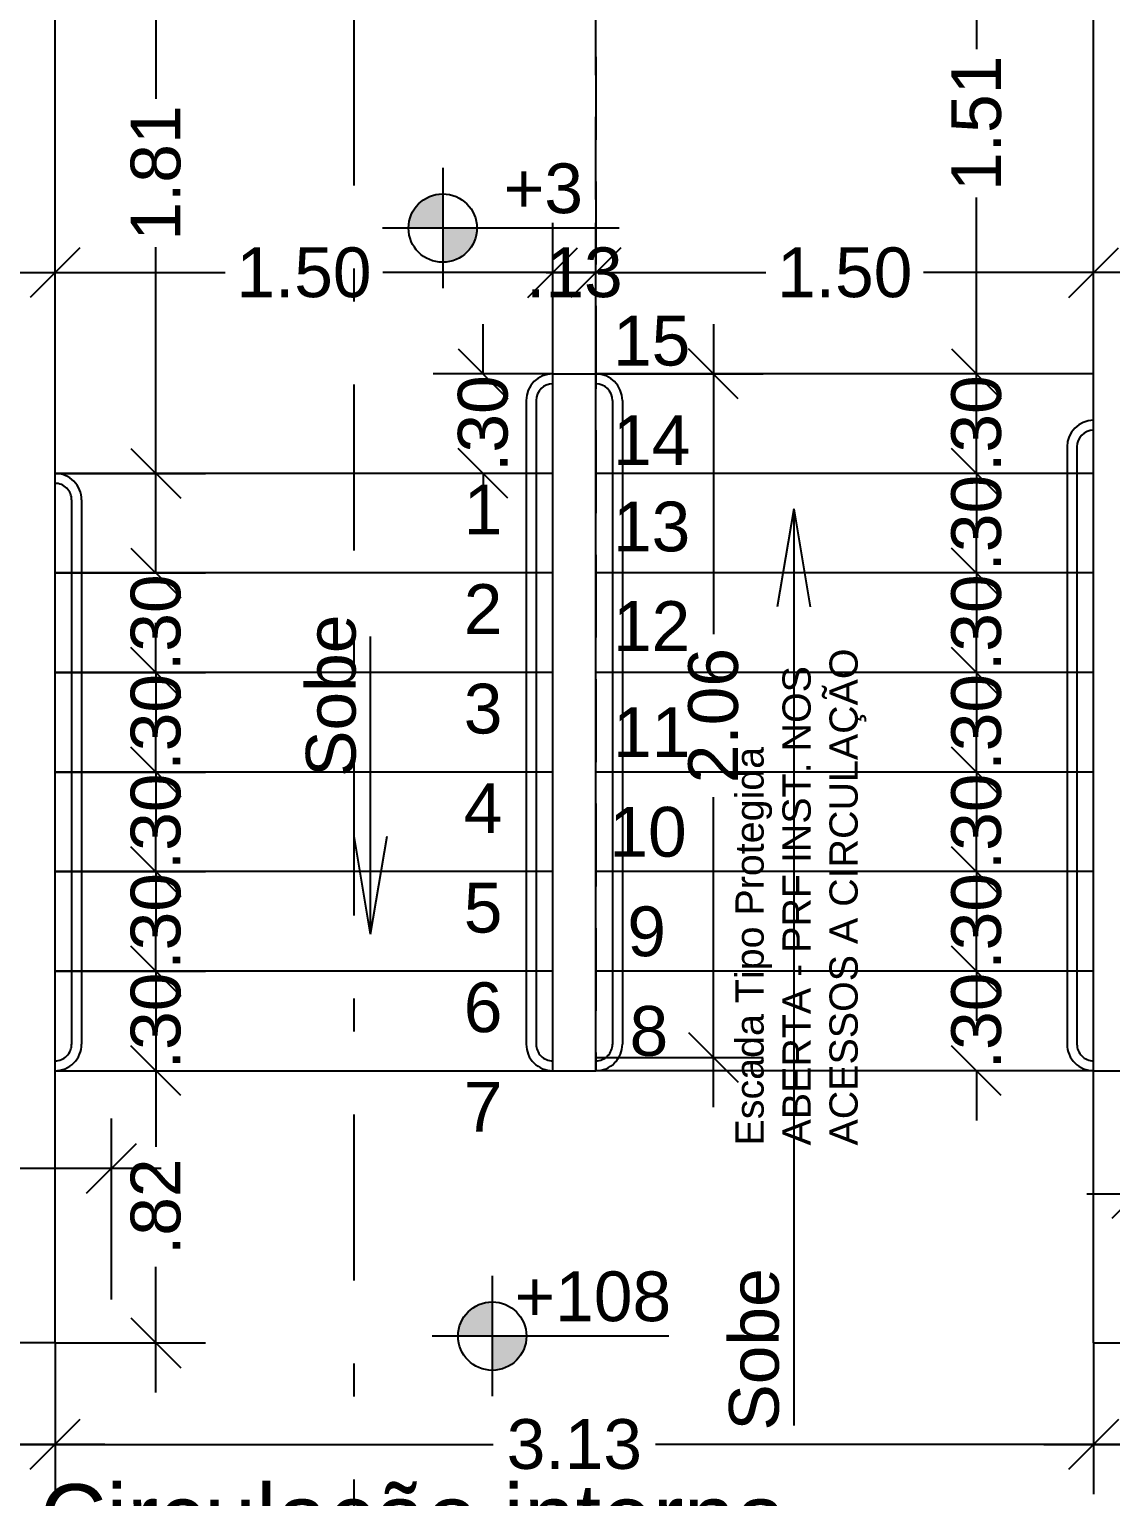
# Model space of a CAD drawing. Extents: x -120 to 178, y 5 to 129.
# Drawn here: x 20.012 to 23.271, y 86.52 to 90.942 of the extents above; entities that cross this region are included whole.
import ezdxf
from ezdxf.enums import TextEntityAlignment as Align

# ---------------------------------------------------------------- set-up
doc = ezdxf.new("R2010")
doc.units = 0
doc.header["$MEASUREMENT"] = 0
doc.linetypes.add('DASHDOT', pattern=[1, 0.5, -0.25, 0, -0.25])
doc.linetypes.add('HIDDEN', pattern=[0.375, 0.25, -0.125])
doc.layers.get('0').update_dxf_attribs({"linetype": 'CONTINUOUS'})
doc.layers.get('DEFPOINTS').update_dxf_attribs({"linetype": 'CONTINUOUS'})
for name, color, linetype in [('cota', 1, 'CONTINUOUS'), ('esquadrias', 7, 'CONTINUOUS'), ('nivel', 4, 'CONTINUOUS'), ('parede', 2, 'CONTINUOUS'), ('piso', 4, 'CONTINUOUS'), ('projecao', 4, 'HIDDEN'), ('texto', 7, 'CONTINUOUS'), ('vegetacao', 82, 'CONTINUOUS')]:
    doc.layers.add(name, color=color, linetype=linetype)
doc.styles.add('PADRAO_TXT', font='arial.ttf')
doc.styles.get("Standard").update_dxf_attribs({"font": 'arial.ttf'})
doc.dimstyles.new('cotass', dxfattribs={"dimtxt": 0.15, "dimasz": 0.15, "dimexe": 0.15, "dimexo": 0, "dimgap": 0.05, "dimtad": 0, "dimzin": 4, "dimdsep": 46, "dimtxsty": 'Standard', "dimblk": 'OBLIQUE', "dimcen": 0, "dimdle": 0.15, "dimclrd": 256, "dimclrt": 4, "dimadec": 0, "dimazin": 1, "dimtfac": 1, "dimtix": 1, "dimtofl": 0, "dimtmove": 0, "dimatfit": 3, "dimldrblk": 'OPEN30', "dimfxl": 0, "dimtolj": 1, "dimtzin": 0, "dimlwd": -1, "dimarcsym": 0})

# ---------------------------------------------------------------- blocks, each defined once
blk = doc.blocks.new('_Oblique')
at = {"color": 0, "linetype": 'ByBlock', "lineweight": -2}
blk.add_line((-0.5, -0.5), (0.5, 0.5), dxfattribs=at)
blk = doc.blocks.new('*D82')
at = {"layer": 'cota', "transparency": 16777216}
for p, q in [((19.6044, 87.1337), (19.6044, 86.5712)), ((19.6044, 85.5337), (19.6044, 86.0962))]:
    blk.add_line(p, q, dxfattribs=at)
at = {"layer": 'cota', "color": 0, "lineweight": -2, "transparency": 16777216}
for p, q in [((19.9594, 86.9837), (19.4544, 86.9837)), ((20.4743, 85.6837), (19.4544, 85.6837))]:
    blk.add_line(p, q, dxfattribs=at)
at = {"layer": 'DEFPOINTS', "color": 0, "transparency": 16777216}
for p in [(19.9594, 86.9837), (19.6044, 85.6837), (20.4743, 85.6837)]:
    blk.add_point(p, dxfattribs=at)
at = {"layer": 'cota', "transparency": 16777216, "xscale": 0.15, "yscale": 0.15, "zscale": 0.15}
for p, rotation in [((19.6044, 86.9837), 90), ((19.6044, 85.6837), 270)]:
    blk.add_blockref('_Oblique', p, dxfattribs=dict(at, rotation=rotation))
at = {"layer": 'cota', "color": 4, "transparency": 16777216, "insert": (19.6044, 86.3337), "char_height": 0.15, "attachment_point": 5, "rotation": 90}
blk.add_mtext('\\A1;1.30', dxfattribs=at)
blk = doc.blocks.new('_Open30')
at = {"color": 0, "linetype": 'ByBlock', "lineweight": -2}
for p, q in [((-1, 0.268), (0, 0)), ((0, 0), (-1, -0.268)), ((0, 0), (-1, 0))]:
    blk.add_line(p, q, dxfattribs=at)
blk = doc.blocks.new('*D175')
at = {"layer": 'cota', "transparency": 16777216}
for p, q in [((22.8663, 88.1037), (22.8663, 88.2537)), ((22.8663, 87.8037), (22.8663, 87.6537))]:
    blk.add_line(p, q, dxfattribs=at)
at = {"layer": 'cota', "color": 0, "lineweight": -2, "transparency": 16777216}
for p, q in [((23.2193, 88.1037), (22.7163, 88.1037)), ((23.2193, 87.8037), (22.7163, 87.8037))]:
    blk.add_line(p, q, dxfattribs=at)
at = {"layer": 'DEFPOINTS', "color": 0, "transparency": 16777216}
for p in [(22.8663, 88.1037), (23.2193, 88.1037), (23.2193, 87.8037)]:
    blk.add_point(p, dxfattribs=at)
at = {"layer": 'cota', "transparency": 16777216, "xscale": 0.15, "yscale": 0.15, "zscale": 0.15}
for p, rotation in [((22.8663, 88.1037), 270), ((22.8663, 87.8037), 90)]:
    blk.add_blockref('_Oblique', p, dxfattribs=dict(at, rotation=rotation))
at = {"layer": 'cota', "color": 4, "transparency": 16777216, "insert": (22.8663, 87.9537), "char_height": 0.15, "attachment_point": 5, "rotation": 90}
blk.add_mtext('\\A1;.30', dxfattribs=at)
blk = doc.blocks.new('*D176')
at = {"layer": 'cota', "transparency": 16777216}
for p, q in [((22.8663, 88.4037), (22.8663, 88.5537)), ((22.8663, 88.1037), (22.8663, 87.9537))]:
    blk.add_line(p, q, dxfattribs=at)
at = {"layer": 'cota', "color": 0, "lineweight": -2, "transparency": 16777216}
for p, q in [((23.2193, 88.4037), (22.7163, 88.4037)), ((23.2193, 88.1037), (22.7163, 88.1037))]:
    blk.add_line(p, q, dxfattribs=at)
at = {"layer": 'DEFPOINTS', "color": 0, "transparency": 16777216}
for p in [(22.8663, 88.4037), (23.2193, 88.4037), (23.2193, 88.1037)]:
    blk.add_point(p, dxfattribs=at)
at = {"layer": 'cota', "transparency": 16777216, "xscale": 0.15, "yscale": 0.15, "zscale": 0.15}
for p, rotation in [((22.8663, 88.4037), 270), ((22.8663, 88.1037), 90)]:
    blk.add_blockref('_Oblique', p, dxfattribs=dict(at, rotation=rotation))
at = {"layer": 'cota', "color": 4, "transparency": 16777216, "insert": (22.8663, 88.2537), "char_height": 0.15, "attachment_point": 5, "rotation": 90}
blk.add_mtext('\\A1;.30', dxfattribs=at)
blk = doc.blocks.new('*D177')
at = {"layer": 'cota', "transparency": 16777216}
for p, q in [((22.8663, 88.7037), (22.8663, 88.8537)), ((22.8663, 88.4037), (22.8663, 88.2537))]:
    blk.add_line(p, q, dxfattribs=at)
at = {"layer": 'cota', "color": 0, "lineweight": -2, "transparency": 16777216}
for p, q in [((23.2193, 88.7037), (22.7163, 88.7037)), ((23.2193, 88.4037), (22.7163, 88.4037))]:
    blk.add_line(p, q, dxfattribs=at)
at = {"layer": 'DEFPOINTS', "color": 0, "transparency": 16777216}
for p in [(22.8663, 88.7037), (23.2193, 88.7037), (23.2193, 88.4037)]:
    blk.add_point(p, dxfattribs=at)
at = {"layer": 'cota', "transparency": 16777216, "xscale": 0.15, "yscale": 0.15, "zscale": 0.15}
for p, rotation in [((22.8663, 88.7037), 270), ((22.8663, 88.4037), 90)]:
    blk.add_blockref('_Oblique', p, dxfattribs=dict(at, rotation=rotation))
at = {"layer": 'cota', "color": 4, "transparency": 16777216, "insert": (22.8663, 88.5537), "char_height": 0.15, "attachment_point": 5, "rotation": 90}
blk.add_mtext('\\A1;.30', dxfattribs=at)
blk = doc.blocks.new('*D178')
at = {"layer": 'cota', "transparency": 16777216}
for p, q in [((22.8663, 89.0037), (22.8663, 89.1537)), ((22.8663, 88.7037), (22.8663, 88.5537))]:
    blk.add_line(p, q, dxfattribs=at)
at = {"layer": 'cota', "color": 0, "lineweight": -2, "transparency": 16777216}
for p, q in [((23.2193, 89.0037), (22.7163, 89.0037)), ((23.2193, 88.7037), (22.7163, 88.7037))]:
    blk.add_line(p, q, dxfattribs=at)
at = {"layer": 'DEFPOINTS', "color": 0, "transparency": 16777216}
for p in [(22.8663, 89.0037), (23.2193, 89.0037), (23.2193, 88.7037)]:
    blk.add_point(p, dxfattribs=at)
at = {"layer": 'cota', "transparency": 16777216, "xscale": 0.15, "yscale": 0.15, "zscale": 0.15}
for p, rotation in [((22.8663, 89.0037), 270), ((22.8663, 88.7037), 90)]:
    blk.add_blockref('_Oblique', p, dxfattribs=dict(at, rotation=rotation))
at = {"layer": 'cota', "color": 4, "transparency": 16777216, "insert": (22.8663, 88.8537), "char_height": 0.15, "attachment_point": 5, "rotation": 90}
blk.add_mtext('\\A1;.30', dxfattribs=at)
blk = doc.blocks.new('*D179')
at = {"layer": 'cota', "transparency": 16777216}
for p, q in [((22.8663, 89.3037), (22.8663, 89.4537)), ((22.8663, 89.0037), (22.8663, 88.8537))]:
    blk.add_line(p, q, dxfattribs=at)
at = {"layer": 'cota', "color": 0, "lineweight": -2, "transparency": 16777216}
for p, q in [((23.2193, 89.3037), (22.7163, 89.3037)), ((23.2193, 89.0037), (22.7163, 89.0037))]:
    blk.add_line(p, q, dxfattribs=at)
at = {"layer": 'DEFPOINTS', "color": 0, "transparency": 16777216}
for p in [(22.8663, 89.3037), (23.2193, 89.3037), (23.2193, 89.0037)]:
    blk.add_point(p, dxfattribs=at)
at = {"layer": 'cota', "transparency": 16777216, "xscale": 0.15, "yscale": 0.15, "zscale": 0.15}
for p, rotation in [((22.8663, 89.3037), 270), ((22.8663, 89.0037), 90)]:
    blk.add_blockref('_Oblique', p, dxfattribs=dict(at, rotation=rotation))
at = {"layer": 'cota', "color": 4, "transparency": 16777216, "insert": (22.8663, 89.1537), "char_height": 0.15, "attachment_point": 5, "rotation": 90}
blk.add_mtext('\\A1;.30', dxfattribs=at)
blk = doc.blocks.new('*D180')
at = {"layer": 'cota', "transparency": 16777216}
for p, q in [((22.8663, 89.6037), (22.8663, 89.7537)), ((22.8663, 89.3037), (22.8663, 89.1537))]:
    blk.add_line(p, q, dxfattribs=at)
at = {"layer": 'cota', "color": 0, "lineweight": -2, "transparency": 16777216}
for p, q in [((23.2193, 89.6037), (22.7163, 89.6037)), ((23.2193, 89.3037), (22.7163, 89.3037))]:
    blk.add_line(p, q, dxfattribs=at)
at = {"layer": 'DEFPOINTS', "color": 0, "transparency": 16777216}
for p in [(22.8663, 89.6037), (23.2193, 89.6037), (23.2193, 89.3037)]:
    blk.add_point(p, dxfattribs=at)
at = {"layer": 'cota', "transparency": 16777216, "xscale": 0.15, "yscale": 0.15, "zscale": 0.15}
for p, rotation in [((22.8663, 89.6037), 270), ((22.8663, 89.3037), 90)]:
    blk.add_blockref('_Oblique', p, dxfattribs=dict(at, rotation=rotation))
at = {"layer": 'cota', "color": 4, "transparency": 16777216, "insert": (22.8663, 89.4537), "char_height": 0.15, "attachment_point": 5, "rotation": 90}
blk.add_mtext('\\A1;.30', dxfattribs=at)
blk = doc.blocks.new('*D181')
at = {"layer": 'cota', "transparency": 16777216}
for p, q in [((22.8663, 89.9037), (22.8663, 90.0537)), ((22.8663, 89.6037), (22.8663, 89.4537))]:
    blk.add_line(p, q, dxfattribs=at)
at = {"layer": 'cota', "color": 0, "lineweight": -2, "transparency": 16777216}
for p, q in [((23.2193, 89.9037), (22.7163, 89.9037)), ((23.2193, 89.6037), (22.7163, 89.6037))]:
    blk.add_line(p, q, dxfattribs=at)
at = {"layer": 'DEFPOINTS', "color": 0, "transparency": 16777216}
for p in [(22.8663, 89.9037), (23.2193, 89.9037), (23.2193, 89.6037)]:
    blk.add_point(p, dxfattribs=at)
at = {"layer": 'cota', "transparency": 16777216, "xscale": 0.15, "yscale": 0.15, "zscale": 0.15}
for p, rotation in [((22.8663, 89.9037), 270), ((22.8663, 89.6037), 90)]:
    blk.add_blockref('_Oblique', p, dxfattribs=dict(at, rotation=rotation))
at = {"layer": 'cota', "color": 4, "transparency": 16777216, "insert": (22.8663, 89.7537), "char_height": 0.15, "attachment_point": 5, "rotation": 90}
blk.add_mtext('\\A1;.30', dxfattribs=at)
blk = doc.blocks.new('*D182')
at = {"layer": 'cota', "transparency": 16777216}
for p, q in [((22.8663, 91.5637), (22.8663, 90.882)), ((22.8663, 89.7537), (22.8663, 90.4354))]:
    blk.add_line(p, q, dxfattribs=at)
at = {"layer": 'cota', "color": 0, "lineweight": -2, "transparency": 16777216}
for p, q in [((23.2193, 91.4137), (22.7163, 91.4137)), ((23.2193, 89.9037), (22.7163, 89.9037))]:
    blk.add_line(p, q, dxfattribs=at)
at = {"layer": 'DEFPOINTS', "color": 0, "transparency": 16777216}
for p in [(22.8663, 91.4137), (23.2193, 91.4137), (23.2193, 89.9037)]:
    blk.add_point(p, dxfattribs=at)
at = {"layer": 'cota', "transparency": 16777216, "xscale": 0.15, "yscale": 0.15, "zscale": 0.15}
for p, rotation in [((22.8663, 91.4137), 90), ((22.8663, 89.9037), 270)]:
    blk.add_blockref('_Oblique', p, dxfattribs=dict(at, rotation=rotation))
at = {"layer": 'cota', "color": 4, "transparency": 16777216, "insert": (22.8663, 90.6587), "char_height": 0.15, "attachment_point": 5, "rotation": 90}
blk.add_mtext('\\A1;1.51', dxfattribs=at)
blk = doc.blocks.new('*D183')
at = {"layer": 'cota', "transparency": 16777216}
for p, q in [((20.3932, 88.1037), (20.3932, 88.2537)), ((20.3932, 87.8037), (20.3932, 87.6537))]:
    blk.add_line(p, q, dxfattribs=at)
at = {"layer": 'cota', "color": 0, "lineweight": -2, "transparency": 16777216}
for p, q in [((20.0894, 88.1037), (20.5432, 88.1037)), ((20.0894, 87.8037), (20.5432, 87.8037))]:
    blk.add_line(p, q, dxfattribs=at)
at = {"layer": 'DEFPOINTS', "color": 0, "transparency": 16777216}
for p in [(20.0894, 88.1037), (20.3932, 88.1037), (20.0894, 87.8037)]:
    blk.add_point(p, dxfattribs=at)
at = {"layer": 'cota', "transparency": 16777216, "xscale": 0.15, "yscale": 0.15, "zscale": 0.15}
for p, rotation in [((20.3932, 88.1037), 270), ((20.3932, 87.8037), 90)]:
    blk.add_blockref('_Oblique', p, dxfattribs=dict(at, rotation=rotation))
at = {"layer": 'cota', "color": 4, "transparency": 16777216, "insert": (20.3932, 87.9537), "char_height": 0.15, "attachment_point": 5, "rotation": 90}
blk.add_mtext('\\A1;.30', dxfattribs=at)
blk = doc.blocks.new('*D184')
at = {"layer": 'cota', "transparency": 16777216}
for p, q in [((20.3932, 88.4037), (20.3932, 88.5537)), ((20.3932, 88.1037), (20.3932, 87.9537))]:
    blk.add_line(p, q, dxfattribs=at)
at = {"layer": 'cota', "color": 0, "lineweight": -2, "transparency": 16777216}
for p, q in [((20.0894, 88.4037), (20.5432, 88.4037)), ((20.0894, 88.1037), (20.5432, 88.1037))]:
    blk.add_line(p, q, dxfattribs=at)
at = {"layer": 'DEFPOINTS', "color": 0, "transparency": 16777216}
for p in [(20.0894, 88.4037), (20.3932, 88.4037), (20.0894, 88.1037)]:
    blk.add_point(p, dxfattribs=at)
at = {"layer": 'cota', "transparency": 16777216, "xscale": 0.15, "yscale": 0.15, "zscale": 0.15}
for p, rotation in [((20.3932, 88.4037), 270), ((20.3932, 88.1037), 90)]:
    blk.add_blockref('_Oblique', p, dxfattribs=dict(at, rotation=rotation))
at = {"layer": 'cota', "color": 4, "transparency": 16777216, "insert": (20.3932, 88.2537), "char_height": 0.15, "attachment_point": 5, "rotation": 90}
blk.add_mtext('\\A1;.30', dxfattribs=at)
blk = doc.blocks.new('*D185')
at = {"layer": 'cota', "transparency": 16777216}
for p, q in [((20.3932, 88.7037), (20.3932, 88.8537)), ((20.3932, 88.4037), (20.3932, 88.2537))]:
    blk.add_line(p, q, dxfattribs=at)
at = {"layer": 'cota', "color": 0, "lineweight": -2, "transparency": 16777216}
for p, q in [((20.0894, 88.7037), (20.5432, 88.7037)), ((20.0894, 88.4037), (20.5432, 88.4037))]:
    blk.add_line(p, q, dxfattribs=at)
at = {"layer": 'DEFPOINTS', "color": 0, "transparency": 16777216}
for p in [(20.0894, 88.7037), (20.3932, 88.7037), (20.0894, 88.4037)]:
    blk.add_point(p, dxfattribs=at)
at = {"layer": 'cota', "transparency": 16777216, "xscale": 0.15, "yscale": 0.15, "zscale": 0.15}
for p, rotation in [((20.3932, 88.7037), 270), ((20.3932, 88.4037), 90)]:
    blk.add_blockref('_Oblique', p, dxfattribs=dict(at, rotation=rotation))
at = {"layer": 'cota', "color": 4, "transparency": 16777216, "insert": (20.3932, 88.5537), "char_height": 0.15, "attachment_point": 5, "rotation": 90}
blk.add_mtext('\\A1;.30', dxfattribs=at)
blk = doc.blocks.new('*D186')
at = {"layer": 'cota', "transparency": 16777216}
for p, q in [((20.3932, 89.0037), (20.3932, 89.1537)), ((20.3932, 88.7037), (20.3932, 88.5537))]:
    blk.add_line(p, q, dxfattribs=at)
at = {"layer": 'cota', "color": 0, "lineweight": -2, "transparency": 16777216}
for p, q in [((20.0894, 89.0037), (20.5432, 89.0037)), ((20.0894, 88.7037), (20.5432, 88.7037))]:
    blk.add_line(p, q, dxfattribs=at)
at = {"layer": 'DEFPOINTS', "color": 0, "transparency": 16777216}
for p in [(20.0894, 89.0037), (20.3932, 89.0037), (20.0894, 88.7037)]:
    blk.add_point(p, dxfattribs=at)
at = {"layer": 'cota', "transparency": 16777216, "xscale": 0.15, "yscale": 0.15, "zscale": 0.15}
for p, rotation in [((20.3932, 89.0037), 270), ((20.3932, 88.7037), 90)]:
    blk.add_blockref('_Oblique', p, dxfattribs=dict(at, rotation=rotation))
at = {"layer": 'cota', "color": 4, "transparency": 16777216, "insert": (20.3932, 88.8537), "char_height": 0.15, "attachment_point": 5, "rotation": 90}
blk.add_mtext('\\A1;.30', dxfattribs=at)
blk = doc.blocks.new('*D187')
at = {"layer": 'cota', "transparency": 16777216}
for p, q in [((20.3932, 88.4037), (20.3932, 88.5537)), ((20.3932, 88.1037), (20.3932, 87.9537))]:
    blk.add_line(p, q, dxfattribs=at)
at = {"layer": 'cota', "color": 0, "lineweight": -2, "transparency": 16777216}
for p, q in [((20.0894, 88.4037), (20.5432, 88.4037)), ((20.0894, 88.1037), (20.5432, 88.1037))]:
    blk.add_line(p, q, dxfattribs=at)
at = {"layer": 'DEFPOINTS', "color": 0, "transparency": 16777216}
for p in [(20.0894, 88.4037), (20.3932, 88.4037), (20.0894, 88.1037)]:
    blk.add_point(p, dxfattribs=at)
at = {"layer": 'cota', "transparency": 16777216, "xscale": 0.15, "yscale": 0.15, "zscale": 0.15}
for p, rotation in [((20.3932, 88.4037), 270), ((20.3932, 88.1037), 90)]:
    blk.add_blockref('_Oblique', p, dxfattribs=dict(at, rotation=rotation))
at = {"layer": 'cota', "color": 4, "transparency": 16777216, "insert": (20.3932, 88.2537), "char_height": 0.15, "attachment_point": 5, "rotation": 90}
blk.add_mtext('\\A1;.30', dxfattribs=at)
blk = doc.blocks.new('*D188')
at = {"layer": 'cota', "transparency": 16777216}
for p, q in [((20.3932, 91.5637), (20.3932, 90.732)), ((20.3932, 89.4537), (20.3932, 90.2854))]:
    blk.add_line(p, q, dxfattribs=at)
at = {"layer": 'cota', "color": 0, "lineweight": -2, "transparency": 16777216}
for p, q in [((20.0894, 91.4137), (20.5432, 91.4137)), ((20.0894, 89.6037), (20.5432, 89.6037))]:
    blk.add_line(p, q, dxfattribs=at)
at = {"layer": 'DEFPOINTS', "color": 0, "transparency": 16777216}
for p in [(20.0894, 91.4137), (20.3932, 91.4137), (20.0894, 89.6037)]:
    blk.add_point(p, dxfattribs=at)
at = {"layer": 'cota', "transparency": 16777216, "xscale": 0.15, "yscale": 0.15, "zscale": 0.15}
for p, rotation in [((20.3932, 91.4137), 90), ((20.3932, 89.6037), 270)]:
    blk.add_blockref('_Oblique', p, dxfattribs=dict(at, rotation=rotation))
at = {"layer": 'cota', "color": 4, "transparency": 16777216, "insert": (20.3932, 90.5087), "char_height": 0.15, "attachment_point": 5, "rotation": 90}
blk.add_mtext('\\A1;1.81', dxfattribs=at)
blk = doc.blocks.new('*D189')
at = {"layer": 'cota', "color": 0, "lineweight": -2, "transparency": 16777216}
for p, q in [((21.7193, 89.8037), (21.7193, 90.3587)), ((23.2193, 89.8037), (23.2193, 90.3587))]:
    blk.add_line(p, q, dxfattribs=at)
at = {"layer": 'cota', "transparency": 16777216}
for p, q in [((21.5693, 90.2087), (22.2318, 90.2087)), ((23.3693, 90.2087), (22.7068, 90.2087))]:
    blk.add_line(p, q, dxfattribs=at)
at = {"layer": 'DEFPOINTS', "color": 0, "transparency": 16777216}
for p in [(21.7193, 90.2087), (21.7193, 89.8037), (23.2193, 89.8037)]:
    blk.add_point(p, dxfattribs=at)
at = {"layer": 'cota', "transparency": 16777216, "xscale": 0.15, "yscale": 0.15, "zscale": 0.15, "rotation": 180}
blk.add_blockref('_Oblique', (21.7193, 90.2087), dxfattribs=at)
at = {"layer": 'cota', "transparency": 16777216, "xscale": 0.15, "yscale": 0.15, "zscale": 0.15}
blk.add_blockref('_Oblique', (23.2193, 90.2087), dxfattribs=at)
at = {"layer": 'cota', "color": 4, "transparency": 16777216, "insert": (22.4693, 90.2087), "char_height": 0.15, "attachment_point": 5}
blk.add_mtext('\\A1;1.50', dxfattribs=at)
blk = doc.blocks.new('*D190')
at = {"layer": 'cota', "color": 0, "lineweight": -2, "transparency": 16777216}
for p, q in [((21.5894, 89.7637), (21.5894, 90.3587)), ((21.7193, 89.7637), (21.7193, 90.3587))]:
    blk.add_line(p, q, dxfattribs=at)
at = {"layer": 'cota', "transparency": 16777216}
for p, q in [((21.5894, 90.2087), (21.4394, 90.2087)), ((21.7193, 90.2087), (21.8693, 90.2087))]:
    blk.add_line(p, q, dxfattribs=at)
at = {"layer": 'DEFPOINTS', "color": 0, "transparency": 16777216}
for p in [(21.5894, 90.2087), (21.5894, 89.7637), (21.7193, 89.7637)]:
    blk.add_point(p, dxfattribs=at)
at = {"layer": 'cota', "transparency": 16777216, "xscale": 0.15, "yscale": 0.15, "zscale": 0.15}
blk.add_blockref('_Oblique', (21.5894, 90.2087), dxfattribs=at)
at = {"layer": 'cota', "transparency": 16777216, "xscale": 0.15, "yscale": 0.15, "zscale": 0.15, "rotation": 180}
blk.add_blockref('_Oblique', (21.7193, 90.2087), dxfattribs=at)
at = {"layer": 'cota', "color": 4, "transparency": 16777216, "insert": (21.6544, 90.2087), "char_height": 0.15, "attachment_point": 5}
blk.add_mtext('\\A1;.13', dxfattribs=at)
blk = doc.blocks.new('*D191')
at = {"layer": 'cota', "color": 0, "lineweight": -2, "transparency": 16777216}
for p, q in [((20.0894, 89.7637), (20.0894, 90.3587)), ((21.5894, 89.7637), (21.5894, 90.3587))]:
    blk.add_line(p, q, dxfattribs=at)
at = {"layer": 'cota', "transparency": 16777216}
for p, q in [((19.9394, 90.2087), (20.6019, 90.2087)), ((21.7394, 90.2087), (21.0769, 90.2087))]:
    blk.add_line(p, q, dxfattribs=at)
at = {"layer": 'DEFPOINTS', "color": 0, "transparency": 16777216}
for p in [(20.0894, 90.2087), (20.0894, 89.7637), (21.5894, 89.7637)]:
    blk.add_point(p, dxfattribs=at)
at = {"layer": 'cota', "transparency": 16777216, "xscale": 0.15, "yscale": 0.15, "zscale": 0.15, "rotation": 180}
blk.add_blockref('_Oblique', (20.0894, 90.2087), dxfattribs=at)
at = {"layer": 'cota', "transparency": 16777216, "xscale": 0.15, "yscale": 0.15, "zscale": 0.15}
blk.add_blockref('_Oblique', (21.5894, 90.2087), dxfattribs=at)
at = {"layer": 'cota', "color": 4, "transparency": 16777216, "insert": (20.8394, 90.2087), "char_height": 0.15, "attachment_point": 5}
blk.add_mtext('\\A1;1.50', dxfattribs=at)
blk = doc.blocks.new('*D192')
at = {"layer": 'cota', "transparency": 16777216}
for p, q in [((21.3794, 89.9037), (21.3794, 90.0537)), ((21.3794, 89.6037), (21.3794, 89.4537))]:
    blk.add_line(p, q, dxfattribs=at)
at = {"layer": 'cota', "color": 0, "lineweight": -2, "transparency": 16777216}
for p, q in [((21.5894, 89.9037), (21.2294, 89.9037)), ((21.5894, 89.6037), (21.2294, 89.6037))]:
    blk.add_line(p, q, dxfattribs=at)
at = {"layer": 'DEFPOINTS', "color": 0, "transparency": 16777216}
for p in [(21.3794, 89.9037), (21.5894, 89.9037), (21.5894, 89.6037)]:
    blk.add_point(p, dxfattribs=at)
at = {"layer": 'cota', "transparency": 16777216, "xscale": 0.15, "yscale": 0.15, "zscale": 0.15}
for p, rotation in [((21.3794, 89.9037), 270), ((21.3794, 89.6037), 90)]:
    blk.add_blockref('_Oblique', p, dxfattribs=dict(at, rotation=rotation))
at = {"layer": 'cota', "color": 4, "transparency": 16777216, "insert": (21.3794, 89.7537), "char_height": 0.15, "attachment_point": 5, "rotation": 90}
blk.add_mtext('\\A1;.30', dxfattribs=at)
blk = doc.blocks.new('*D201')
at = {"layer": 'cota', "color": 0, "lineweight": -2, "transparency": 16777216}
for p, q in [((17.2843, 86.9837), (17.2843, 86.5277)), ((20.0894, 86.9837), (20.0894, 86.5277))]:
    blk.add_line(p, q, dxfattribs=at)
at = {"layer": 'cota', "transparency": 16777216}
for p, q in [((17.1343, 86.6777), (18.4552, 86.6777)), ((20.2394, 86.6777), (18.9185, 86.6777))]:
    blk.add_line(p, q, dxfattribs=at)
at = {"layer": 'DEFPOINTS', "color": 0, "transparency": 16777216}
for p in [(17.2843, 86.9837), (20.0894, 86.9837), (20.0894, 86.6777)]:
    blk.add_point(p, dxfattribs=at)
at = {"layer": 'cota', "transparency": 16777216, "xscale": 0.15, "yscale": 0.15, "zscale": 0.15, "rotation": 180}
blk.add_blockref('_Oblique', (17.2843, 86.6777), dxfattribs=at)
at = {"layer": 'cota', "transparency": 16777216, "xscale": 0.15, "yscale": 0.15, "zscale": 0.15}
blk.add_blockref('_Oblique', (20.0894, 86.6777), dxfattribs=at)
at = {"layer": 'cota', "color": 4, "transparency": 16777216, "insert": (18.6868, 86.6777), "char_height": 0.15, "attachment_point": 5}
blk.add_mtext('\\A1;2.81', dxfattribs=at)
blk = doc.blocks.new('*D202')
at = {"layer": 'cota', "color": 0, "lineweight": -2, "transparency": 16777216}
for p, q in [((20.0894, 86.9837), (20.0894, 86.5277)), ((23.2193, 86.9837), (23.2193, 86.5277))]:
    blk.add_line(p, q, dxfattribs=at)
at = {"layer": 'cota', "transparency": 16777216}
for p, q in [((19.9394, 86.6777), (21.4096, 86.6777)), ((23.3693, 86.6777), (21.8991, 86.6777))]:
    blk.add_line(p, q, dxfattribs=at)
at = {"layer": 'DEFPOINTS', "color": 0, "transparency": 16777216}
for p in [(20.0894, 86.9837), (23.2193, 86.9837), (23.2193, 86.6777)]:
    blk.add_point(p, dxfattribs=at)
at = {"layer": 'cota', "transparency": 16777216, "xscale": 0.15, "yscale": 0.15, "zscale": 0.15, "rotation": 180}
blk.add_blockref('_Oblique', (20.0894, 86.6777), dxfattribs=at)
at = {"layer": 'cota', "transparency": 16777216, "xscale": 0.15, "yscale": 0.15, "zscale": 0.15}
blk.add_blockref('_Oblique', (23.2193, 86.6777), dxfattribs=at)
at = {"layer": 'cota', "color": 4, "transparency": 16777216, "insert": (21.6544, 86.6777), "char_height": 0.15, "attachment_point": 5}
blk.add_mtext('\\A1;3.13', dxfattribs=at)
blk = doc.blocks.new('*D203')
at = {"layer": 'cota', "color": 0, "lineweight": -2, "transparency": 16777216}
for p, q in [((23.2193, 86.9837), (23.2193, 86.5277)), ((26.0244, 86.9837), (26.0244, 86.5277))]:
    blk.add_line(p, q, dxfattribs=at)
at = {"layer": 'cota', "transparency": 16777216}
for p, q in [((23.0693, 86.6777), (24.3902, 86.6777)), ((26.1744, 86.6777), (24.8535, 86.6777))]:
    blk.add_line(p, q, dxfattribs=at)
at = {"layer": 'DEFPOINTS', "color": 0, "transparency": 16777216}
for p in [(23.2193, 86.9837), (26.0244, 86.9837), (26.0244, 86.6777)]:
    blk.add_point(p, dxfattribs=at)
at = {"layer": 'cota', "transparency": 16777216, "xscale": 0.15, "yscale": 0.15, "zscale": 0.15, "rotation": 180}
blk.add_blockref('_Oblique', (23.2193, 86.6777), dxfattribs=at)
at = {"layer": 'cota', "transparency": 16777216, "xscale": 0.15, "yscale": 0.15, "zscale": 0.15}
blk.add_blockref('_Oblique', (26.0244, 86.6777), dxfattribs=at)
at = {"layer": 'cota', "color": 4, "transparency": 16777216, "insert": (24.6219, 86.6777), "char_height": 0.15, "attachment_point": 5}
blk.add_mtext('\\A1;2.81', dxfattribs=at)
blk = doc.blocks.new('*D204')
at = {"layer": 'cota', "transparency": 16777216}
for p, q in [((22.0736, 90.0537), (22.0736, 89.1197)), ((22.0736, 87.6937), (22.0736, 88.6277))]:
    blk.add_line(p, q, dxfattribs=at)
at = {"layer": 'cota', "color": 0, "lineweight": -2, "transparency": 16777216}
for p, q in [((21.7193, 89.9037), (22.2236, 89.9037)), ((21.7193, 87.8437), (22.2236, 87.8437))]:
    blk.add_line(p, q, dxfattribs=at)
at = {"layer": 'DEFPOINTS', "color": 0, "transparency": 16777216}
for p in [(21.7193, 89.9037), (21.7193, 87.8437), (22.0736, 87.8437)]:
    blk.add_point(p, dxfattribs=at)
at = {"layer": 'cota', "transparency": 16777216, "xscale": 0.15, "yscale": 0.15, "zscale": 0.15}
for p, rotation in [((22.0736, 89.9037), 90), ((22.0736, 87.8437), 270)]:
    blk.add_blockref('_Oblique', p, dxfattribs=dict(at, rotation=rotation))
at = {"layer": 'cota', "color": 4, "transparency": 16777216, "insert": (22.0736, 88.8737), "char_height": 0.15, "attachment_point": 5, "rotation": 90}
blk.add_mtext('\\A1;2.06', dxfattribs=at)
blk = doc.blocks.new('*D274')
at = {"layer": 'cota', "color": 0, "lineweight": -2, "transparency": 16777216}
for p, q in [((17.2843, 87.1137), (17.2843, 87.6592)), ((20.2594, 87.1137), (20.2594, 87.6592))]:
    blk.add_line(p, q, dxfattribs=at)
at = {"layer": 'cota', "transparency": 16777216}
for p, q in [((17.1343, 87.5092), (18.5256, 87.5092)), ((20.4094, 87.5092), (19.0181, 87.5092))]:
    blk.add_line(p, q, dxfattribs=at)
at = {"layer": 'DEFPOINTS', "color": 0, "transparency": 16777216}
for p in [(20.2594, 87.5092), (17.2843, 87.1137), (20.2594, 87.1137)]:
    blk.add_point(p, dxfattribs=at)
at = {"layer": 'cota', "transparency": 16777216, "xscale": 0.15, "yscale": 0.15, "zscale": 0.15, "rotation": 180}
blk.add_blockref('_Oblique', (17.2843, 87.5092), dxfattribs=at)
at = {"layer": 'cota', "transparency": 16777216, "xscale": 0.15, "yscale": 0.15, "zscale": 0.15}
blk.add_blockref('_Oblique', (20.2594, 87.5092), dxfattribs=at)
at = {"layer": 'cota', "color": 4, "transparency": 16777216, "insert": (18.7719, 87.5092), "char_height": 0.15, "attachment_point": 5}
blk.add_mtext('\\A1;2.98', dxfattribs=at)
blk = doc.blocks.new('*D275')
at = {"layer": 'cota', "color": 0, "lineweight": -2, "transparency": 16777216}
for p, q in [((23.3493, 87.1137), (23.3493, 87.5829)), ((26.0244, 87.1137), (26.0244, 87.5829))]:
    blk.add_line(p, q, dxfattribs=at)
at = {"layer": 'cota', "transparency": 16777216}
for p, q in [((23.1993, 87.4329), (24.4406, 87.4329)), ((26.1744, 87.4329), (24.9331, 87.4329))]:
    blk.add_line(p, q, dxfattribs=at)
at = {"layer": 'DEFPOINTS', "color": 0, "transparency": 16777216}
for p in [(26.0244, 87.4329), (23.3493, 87.1137), (26.0244, 87.1137)]:
    blk.add_point(p, dxfattribs=at)
at = {"layer": 'cota', "transparency": 16777216, "xscale": 0.15, "yscale": 0.15, "zscale": 0.15, "rotation": 180}
blk.add_blockref('_Oblique', (23.3493, 87.4329), dxfattribs=at)
at = {"layer": 'cota', "transparency": 16777216, "xscale": 0.15, "yscale": 0.15, "zscale": 0.15}
blk.add_blockref('_Oblique', (26.0244, 87.4329), dxfattribs=at)
at = {"layer": 'cota', "color": 4, "transparency": 16777216, "insert": (24.6868, 87.4329), "char_height": 0.15, "attachment_point": 5}
blk.add_mtext('\\A1;2.68', dxfattribs=at)
blk = doc.blocks.new('*D539')
at = {"layer": 'cota', "transparency": 16777216}
for p, q in [((20.3932, 87.9537), (20.3932, 87.5743)), ((20.3932, 86.8337), (20.3932, 87.2131))]:
    blk.add_line(p, q, dxfattribs=at)
at = {"layer": 'cota', "color": 0, "lineweight": -2, "transparency": 16777216}
for p, q in [((20.0894, 87.8037), (20.5432, 87.8037)), ((20.0894, 86.9837), (20.5432, 86.9837))]:
    blk.add_line(p, q, dxfattribs=at)
at = {"layer": 'DEFPOINTS', "color": 0, "transparency": 16777216}
for p in [(20.0894, 87.8037), (20.0894, 86.9837), (20.3932, 86.9837)]:
    blk.add_point(p, dxfattribs=at)
at = {"layer": 'cota', "transparency": 16777216, "xscale": 0.15, "yscale": 0.15, "zscale": 0.15}
for p, rotation in [((20.3932, 87.8037), 90), ((20.3932, 86.9837), 270)]:
    blk.add_blockref('_Oblique', p, dxfattribs=dict(at, rotation=rotation))
at = {"layer": 'cota', "color": 4, "transparency": 16777216, "insert": (20.3932, 87.3937), "char_height": 0.15, "attachment_point": 5, "rotation": 90}
blk.add_mtext('\\A1;.82', dxfattribs=at)
blk = doc.blocks.new('NIVEL')
at = {"layer": 'nivel'}
h = blk.add_hatch(color=256, dxfattribs=at)
h.paths.add_polyline_path([(0, 0.1375, 0.414214), (-0.1375, 0), (0, 0)])
h.paths.add_polyline_path([(0, 0), (0, -0.1375, 0.414214), (0.1375, 0)])
for p, q in [((0, 0.2417), (0, -0.2417)), ((0.7095, 0), (-0.2418, 0))]:
    blk.add_line(p, q, dxfattribs=at)
blk.add_circle((0, 0), 0.1375, dxfattribs=at)
blk = doc.blocks.new('*D1001')
at = {"layer": 'cota', "transparency": 16777216}
for p, q in [((20.3932, 89.3037), (20.3932, 89.4537)), ((20.3932, 89.0037), (20.3932, 88.8537))]:
    blk.add_line(p, q, dxfattribs=at)
at = {"layer": 'cota', "color": 0, "lineweight": -2, "transparency": 16777216}
for p, q in [((20.0894, 89.3037), (20.5432, 89.3037)), ((20.0894, 89.0037), (20.5432, 89.0037))]:
    blk.add_line(p, q, dxfattribs=at)
at = {"layer": 'DEFPOINTS', "color": 0, "transparency": 16777216}
for p in [(20.0894, 89.3037), (20.3932, 89.3037), (20.0894, 89.0037)]:
    blk.add_point(p, dxfattribs=at)
at = {"layer": 'cota', "transparency": 16777216, "xscale": 0.15, "yscale": 0.15, "zscale": 0.15}
for p, rotation in [((20.3932, 89.3037), 270), ((20.3932, 89.0037), 90)]:
    blk.add_blockref('_Oblique', p, dxfattribs=dict(at, rotation=rotation))
at = {"layer": 'cota', "color": 4, "transparency": 16777216, "insert": (20.3932, 89.1537), "char_height": 0.15, "attachment_point": 5, "rotation": 90}
blk.add_mtext('\\A1;.30', dxfattribs=at)

msp = doc.modelspace()

# ---------------------------------------------------------------- hatches: boundary and pattern name
at = {"layer": 'vegetacao'}
h = msp.add_hatch(dxfattribs=at)
h.set_pattern_fill('ANGLE', color=256, scale=2, style=0)
h.set_pattern_definition([(0, (4.21934, 69.4), (0, 0.55), [0.4, -0.15]), (90, (4.21934, 69.4), (-0.55, 3e-17), [0.4, -0.15])])
edge = h.paths.add_edge_path()
edge.add_line((33.5894, 75.9237), (33.5894, 116.2837))
edge.add_line((33.5894, 116.2837), (9.8693, 116.2837))
edge.add_line((9.8693, 116.2837), (9.8693, 110.2837))
edge.add_line((9.8693, 110.2837), (27.5894, 110.2837))
edge.add_arc((27.5894, 107.2837), 3, 0, 90, ccw=False)
edge.add_line((30.5894, 107.2837), (30.5894, 75.9237))
edge.add_line((30.5894, 75.9237), (33.5894, 75.9237))
h = msp.add_hatch(dxfattribs=at)
h.set_pattern_fill('TRACOS2', color=256, scale=2, style=0)
h.set_pattern_definition([(0, (1.44, 0.96), (0.88, 1.52), [0.08, -1.34, 0.06, -0.58, 0.12, -1.42]), (5, (0.54, 1.68), (0.787509, 1.554551), [0.16, -1.34, 0.12, -0.58, 0.24, -1.42]), (10, (1.06, 1.78), (0.53784, 1.902295), [0.14, -0.34, 0.18, -1.06, 0.1, -1.32]), (15, (0.7, 1.96), (0.450046, 1.797737), [0.28, -0.34, 0.3, -1.06, 0.22, -1.32]), (20, (0.86, 1.14), (0.889806, 1.473175), [0.16, -1.1, 0.14, -0.82, 0.1, -0.64]), (25, (1.14, 0.86), (0.9972314, 1.458057), [0.22, -1.1, 0.28, -0.82, 0.24, -0.64]), (30, (1.44, 1.02), (-0.146462, 1.69368), [0.1, -0.66, 0.08, -0.98, 0.06, -1.3]), (35, (0.54, 0.3), (0.148824, 1.9842), [0.22, -0.66, 0.16, -0.98, 0.12, -1.3]), (40, (0.88, 1.46), (0.225573, 1.442469), [0.08, -0.88, 0.06, -0.56, 0.16, -1.02]), (45, (0.88, 0.74), (-0.410122, 1.965757), [0.16, -0.88, 0.12, -0.56, 0.3, -1.02]), (50, (1.18, 0.74), (-0.534986, 1.571557), [0.04, -0.74, 0.1, -1.22, 0.12, -0.62]), (60, (1.24, 0.88), (-0.663154, 1.491384), [0.1, -0.82, 0.04, -0.96, 0.08, -0.74]), (65, (0.52, 0.88), (-0.486328, 2.080453), [0.22, -0.82, 0.08, -0.96, 0.16, -0.74]), (70, (1.02, 0.64), (-0.732615, 1.437246), [0.06, -0.38, 0.12, -0.64, 0.08, -0.88]), (75, (0.3, 0.46), (-1.550558, 1.554275), [0.12, -0.38, 0.24, -0.64, 0.16, -0.88]), (80, (1.12, 1.82), (-1.390436, 1.09813), [0.14, -0.88, 0.06, -1.04, 0.12, -0.98]), (85, (1.3, 0.38), (-1.660168, 0.988455), [0.28, -0.88, 0.12, -1.04, 0.24, -0.98]), (90, (1.24, 0.96), (-1.76, 0.74), [0.12, -0.62, 0.08, -1.22, 0.04, -1.24]), (95, (0.52, 1.68), (-1.88055, 1.30105), [0.24, -0.62, 0.08, -1.22, 0.08, -1.24]), (100, (0.92, 1.58), (-1.653143, 0.967635), [0.14, -0.78, 0.12, -0.64, 0.14, -1.46]), (105, (1.28, 1.94), (-1.731187, 0.819872), [0.28, -0.78, 0.24, -0.64, 0.28, -1.46]), (110, (0.78, 0.44), (-1.602936, 0.544608), [0.16, -0.52, 0.08, -1.06, 0.12, -1.16]), (115, (1.86, 0.44), (-1.644302, 0.40283), [0.3, -0.52, 0.16, -1.06, 0.24, -1.16]), (120, (0.24, 0.68), (-1.911, 0.189948), [0.1, -1.34, 0.12, -0.62, 0.14, -0.82]), (125, (0.42, 0.86), (-2.170974, 0.066875), [0.22, -1.34, 0.24, -0.62, 0.28, -0.82]), (130, (0.68, 0.24), (-1.860718, 0.475107), [0.06, -0.44, 0.08, -0.86, 0.16, -1.12]), (135, (0.86, 0.42), (-2.149605, 0.311127), [0.12, -0.44, 0.16, -0.86, 0.3, -1.12]), (140, (0.08, 1.84), (-1.470646, -0.228038), [0.12, -0.72, 0.14, -0.62, 0.08, -0.84]), (145, (0.88, 0.58), (-1.548418, -0.502793), [0.24, -0.72, 0.28, -0.62, 0.16, -0.84]), (150, (1.74, 0.12), (-1.3655, -0.805115), [0.08, -0.56, 0.16, -1.24, 0.14, -1.14]), (155, (1.56, 1.22), (-1.77954, -0.692849), [0.16, -0.56, 0.3, -1.24, 0.28, -1.14]), (160, (0.42, 1.24), (-1.586007, -1.082858), [0.12, -0.84, 0.1, -0.76, 0.08, -1.22]), (165, (0.24, 0.52), (-1.706049, -1.344246), [0.24, -0.84, 0.22, -0.76, 0.16, -1.22]), (170, (0.54, 0.76), (-1.437627, -1.127488), [0.18, -0.66, 0.12, -0.9, 0.16, -0.88]), (175, (1.44, 1.66), (-1.365265, -1.607125), [0.22, -0.66, 0.24, -0.9, 0.26, -0.88])])
h.paths.add_polyline_path([(33.5894, 116.2837), (21.7193, 116.2837), (21.7193, 110.2837), (27.5894, 110.2837, -0.414214), (30.5894, 107.2837), (30.5894, 76.1987), (31.8894, 76.1987), (31.8894, 76.1487), (30.5894, 76.1487), (30.5894, 75.9237), (33.5894, 75.9237)])

# ---------------------------------------------------------------- linework, layer by layer
at = {"layer": 'cota'}
msp.add_line((23.2193, 87.8037), (24.1333, 87.8037), dxfattribs=at)
at = {"layer": 'cota', "color": 6, "linetype": 'DASHDOT'}
msp.add_lwpolyline([(20.9894, 121.7715), (20.9894, 72.4032)], dxfattribs=at)
at = {"layer": 'esquadrias'}
for p, q in [((21.5094, 89.8237), (21.5094, 87.8832)), ((21.5394, 89.8237), (21.5394, 87.8827)), ((21.7693, 89.8237), (21.7693, 87.8827)), ((21.7993, 89.8237), (21.7993, 87.8832)), ((23.1393, 89.6837), (23.1393, 87.8832)), ((23.1693, 89.6837), (23.1693, 87.8827)), ((20.1394, 89.5237), (20.1394, 87.8827)), ((20.1694, 89.5237), (20.1694, 87.8832))]:
    msp.add_line(p, q, dxfattribs=at)
for centre, radius, start, end in [((21.5894, 89.8237), 0.08, 90, 180), ((21.7193, 89.8237), 0.08, 0, 90), ((21.5894, 89.8237), 0.05, 90, 180), ((21.7193, 89.8237), 0.05, 0, 90), ((23.2193, 89.6837), 0.08, 90, 180), ((23.2193, 89.6837), 0.05, 90, 180), ((20.0895, 89.5239), 0.0798, 359.8689, 90.1311), ((20.0898, 89.5241), 0.0496, 359.5309, 90.4691), ((20.0896, 87.8834), 0.0797, 269.8105, 0.1895), ((20.0899, 87.8832), 0.0495, 269.4167, 0.5833), ((21.5891, 87.8834), 0.0797, 179.8105, 270.1895), ((21.5889, 87.8832), 0.0495, 179.4167, 270.5833), ((21.7196, 87.8834), 0.0797, 269.8105, 0.1895), ((21.7198, 87.8832), 0.0495, 269.4167, 0.5833), ((23.2191, 87.8834), 0.0797, 179.8105, 270.1895), ((23.2188, 87.8832), 0.0495, 179.4167, 270.5833)]:
    msp.add_arc(centre, radius, start, end, dxfattribs=at)
at = {"layer": 'parede'}
for p, q in [((20.0894, 86.9837), (20.0894, 91.4137)), ((23.2193, 86.9837), (23.2193, 91.4137)), ((21.5894, 87.8037), (21.5894, 89.9037)), ((21.5894, 89.9037), (21.7193, 89.9037)), ((21.7193, 87.8037), (21.7193, 89.9037)), ((21.5894, 87.8037), (21.7193, 87.8037)), ((20.0894, 86.9837), (19.9094, 86.9837)), ((23.2193, 86.9837), (23.3993, 86.9837))]:
    msp.add_line(p, q, dxfattribs=at)
at = {"layer": 'piso'}
for p, q in [((23.2193, 89.9037), (21.7193, 89.9037)), ((21.5894, 89.6037), (20.0894, 89.6037)), ((23.2193, 89.6037), (21.7193, 89.6037)), ((22.3156, 89.4972), (22.2656, 89.2014)), ((22.3156, 89.4972), (22.3656, 89.2014)), ((22.3156, 89.4972), (22.3156, 86.7341)), ((21.5894, 89.3037), (20.0894, 89.3037)), ((23.2193, 89.3037), (21.7193, 89.3037)), ((21.0404, 88.2147), (21.0404, 89.1117)), ((21.5894, 89.0037), (20.0894, 89.0037)), ((23.2193, 89.0037), (21.7193, 89.0037)), ((21.5894, 88.7037), (20.0894, 88.7037)), ((23.2193, 88.7037), (21.7193, 88.7037)), ((21.0404, 88.2147), (20.9904, 88.5105)), ((21.0404, 88.2147), (21.0904, 88.5105)), ((21.5894, 88.4037), (20.0894, 88.4037)), ((23.2193, 88.4037), (21.7193, 88.4037)), ((21.5894, 88.1037), (20.0894, 88.1037)), ((23.2193, 88.1037), (21.7193, 88.1037)), ((20.0894, 87.8037), (21.5894, 87.8037)), ((23.2193, 87.8037), (21.7193, 87.8037))]:
    msp.add_line(p, q, dxfattribs=at)
at = {"layer": 'projecao'}
for p, q in [((21.7193, 121.2337), (21.7193, 87.8037)), ((21.7193, 87.8037), (21.7193, 121.2337))]:
    msp.add_line(p, q, dxfattribs=at)

# ---------------------------------------------------------------- block references
at = {"layer": 'nivel', "xscale": 0.75, "yscale": 0.75, "zscale": 0.75}
for p in [(21.2578, 90.3429), (21.407, 87.0038)]:
    msp.add_blockref('NIVEL', p, dxfattribs=at)

# ---------------------------------------------------------------- texts
at = {"layer": 'texto'}
for s, height, p in [('+3', 0.15, (21.561, 90.3429)), ('15', 0.15, (21.8873, 89.8837)), ('14', 0.15, (21.8873, 89.5837)), ('1', 0.15, (21.3794, 89.3749)), ('13', 0.15, (21.8873, 89.3237)), ('2', 0.15, (21.3794, 89.0749)), ('12', 0.15, (21.8873, 89.0237)), ('3', 0.15, (21.3794, 88.7749)), ('11', 0.15, (21.8873, 88.7037)), ('4', 0.15, (21.3794, 88.4749)), ('10', 0.15, (21.8765, 88.4037)), ('5', 0.15, (21.3794, 88.1749)), ('9', 0.15, (21.8723, 88.1037)), ('6', 0.15, (21.3794, 87.8749)), ('8', 0.15, (21.8791, 87.8037)), ('7', 0.15, (21.3794, 87.5749)), ('+108', 0.15, (21.7103, 87.0038)), ('Circulação interna', 0.2, (21.1688, 86.2977))]:
    msp.add_text(s, height=height, dxfattribs=at).set_placement(p, align=Align.BOTTOM_CENTER)
for p in [(21.0404, 88.9337), (22.3156, 86.9637)]:
    msp.add_text('Sobe', height=0.15, rotation=90, dxfattribs=at).set_placement(p, align=Align.BOTTOM_CENTER)
at = {"layer": 'texto', "insert": (22.14, 87.5783), "char_height": 0.085, "width": 1.655421, "attachment_point": 1, "rotation": 90, "style": 'PADRAO_TXT'}
msp.add_mtext('Escada Tipo Protegida\\PABERTA - PRF INST. NOS \\PACESSOS A CIRCULAÇÃO', dxfattribs=at)

# ---------------------------------------------------------------- dimensions: what is measured, and where the dimension line sits
at = {"layer": 'cota'}
for base, p1, p2, picture, middle in [((20.3932, 91.4137), (20.0894, 89.6037), (20.0894, 91.4137), '*D188', (20.3932, 90.5087)), ((22.8663, 91.4137), (23.2193, 89.9037), (23.2193, 91.4137), '*D182', (22.8663, 90.6587)), ((22.8663, 89.9037), (23.2193, 89.6037), (23.2193, 89.9037), '*D181', (22.8663, 89.7537)), ((22.8663, 89.6037), (23.2193, 89.3037), (23.2193, 89.6037), '*D180', (22.8663, 89.4537)), ((20.3932, 89.3037), (20.0894, 89.0037), (20.0894, 89.3037), '*D1001', (20.3932, 89.1537)), ((22.8663, 89.3037), (23.2193, 89.0037), (23.2193, 89.3037), '*D179', (22.8663, 89.1537)), ((20.3932, 89.0037), (20.0894, 88.7037), (20.0894, 89.0037), '*D186', (20.3932, 88.8537)), ((22.8663, 89.0037), (23.2193, 88.7037), (23.2193, 89.0037), '*D178', (22.8663, 88.8537)), ((20.3932, 88.7037), (20.0894, 88.4037), (20.0894, 88.7037), '*D185', (20.3932, 88.5537)), ((22.8663, 88.7037), (23.2193, 88.4037), (23.2193, 88.7037), '*D177', (22.8663, 88.5537)), ((20.3932, 88.4037), (20.0894, 88.1037), (20.0894, 88.4037), '*D184', (20.3932, 88.2537)), ((20.3932, 88.4037), (20.0894, 88.1037), (20.0894, 88.4037), '*D187', (20.3932, 88.2537)), ((22.8663, 88.4037), (23.2193, 88.1037), (23.2193, 88.4037), '*D176', (22.8663, 88.2537)), ((22.8663, 88.1037), (23.2193, 87.8037), (23.2193, 88.1037), '*D175', (22.8663, 87.9537)), ((19.6044, 85.6837), (19.9594, 86.9837), (20.4743, 85.6837), '*D82', (19.6044, 86.3337))]:
    dim = msp.add_linear_dim(base=base, p1=p1, p2=p2, angle=90, dimstyle='cotass', override={"dimtmove": 1}, dxfattribs=at)
    dim.commit()
    dim.dimension.update_dxf_attribs({"geometry": picture, "text_midpoint": middle})
for base, p1, p2, picture, middle in [((20.0894, 90.2087), (21.5894, 89.7637), (20.0894, 89.7637), '*D191', (20.8394, 90.2087)), ((21.5894, 90.2087), (21.7193, 89.7637), (21.5894, 89.7637), '*D190', (21.6544, 90.2087)), ((21.7193, 90.2087), (23.2193, 89.8037), (21.7193, 89.8037), '*D189', (22.4693, 90.2087)), ((20.2594, 87.5092), (17.2843, 87.1137), (20.2594, 87.1137), '*D274', (18.7719, 87.5092)), ((26.0244, 87.4329), (23.3493, 87.1137), (26.0244, 87.1137), '*D275', (24.6868, 87.4329)), ((20.0894, 86.6777), (17.2843, 86.9837), (20.0894, 86.9837), '*D201', (18.6868, 86.6777)), ((23.2193, 86.6777), (20.0894, 86.9837), (23.2193, 86.9837), '*D202', (21.6544, 86.6777)), ((26.0244, 86.6777), (23.2193, 86.9837), (26.0244, 86.9837), '*D203', (24.6219, 86.6777))]:
    dim = msp.add_linear_dim(base=base, p1=p1, p2=p2, dimstyle='cotass', dxfattribs=at)
    dim.commit()
    dim.dimension.update_dxf_attribs({"geometry": picture, "text_midpoint": middle})
for base, p1, p2, picture, middle in [((21.3794, 89.9037), (21.5894, 89.6037), (21.5894, 89.9037), '*D192', (21.3794, 89.7537)), ((22.0736, 87.8437), (21.7193, 89.9037), (21.7193, 87.8437), '*D204', (22.0736, 88.8737)), ((20.3932, 88.1037), (20.0894, 87.8037), (20.0894, 88.1037), '*D183', (20.3932, 87.9537)), ((20.3932, 86.9837), (20.0894, 87.8037), (20.0894, 86.9837), '*D539', (20.3932, 87.3937))]:
    dim = msp.add_linear_dim(base=base, p1=p1, p2=p2, angle=90, dimstyle='cotass', dxfattribs=at)
    dim.commit()
    dim.dimension.update_dxf_attribs({"geometry": picture, "text_midpoint": middle})

doc.saveas('drawing.dxf')
